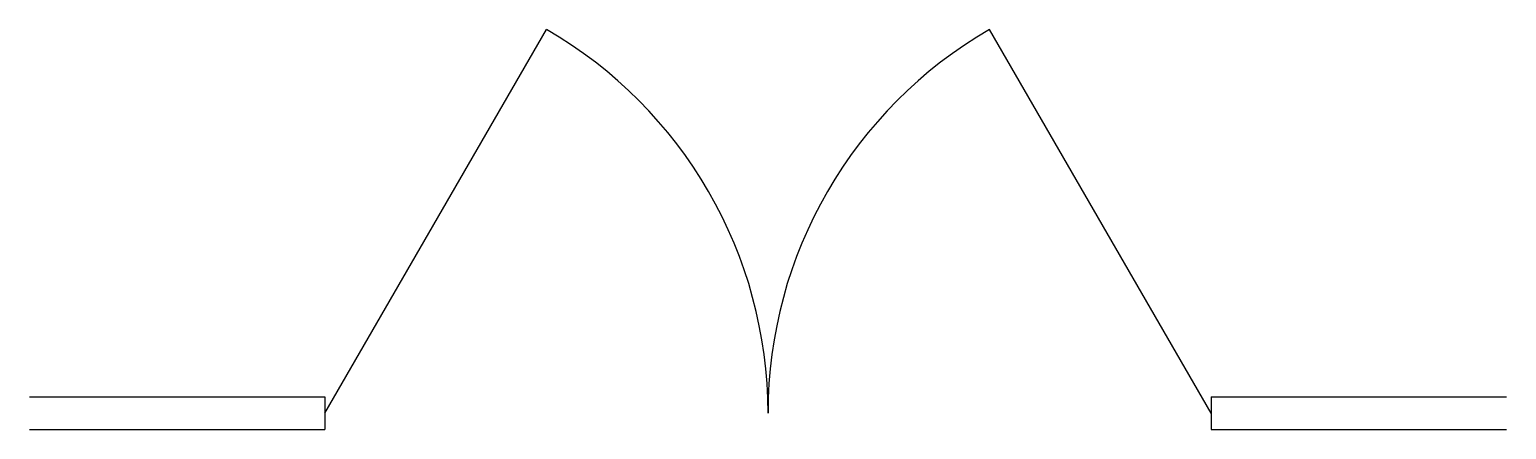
# Model space of a CAD drawing. Extents: x -0.5 to 0.5, y -0.011 to 0.26.
import ezdxf

# ---------------------------------------------------------------- set-up
doc = ezdxf.new("R2010")
doc.units = 0
doc.header["$LTSCALE"] = 1000
doc.header["$MEASUREMENT"] = 0
doc.layers.get('0').update_dxf_attribs({"linetype": 'CONTINUOUS'})

msp = doc.modelspace()

# ---------------------------------------------------------------- linework, layer by layer
for p, q in [((-0.3, 0), (-0.15, 0.25981)), ((0.3, 0), (0.15, 0.25981)), ((-0.5, 0.01111), (-0.3, 0.01111)), ((-0.3, 0.01111), (-0.3, -0.01111)), ((0.3, 0.01111), (0.5, 0.01111)), ((0.3, 0.01111), (0.3, -0.01111)), ((-0.5, -0.01111), (-0.3, -0.01111)), ((0.3, -0.01111), (0.5, -0.01111))]:
    msp.add_line(p, q)
for centre, start, end in [((-0.3, 0), 0, 60), ((0.3, 0), 120, 180)]:
    msp.add_arc(centre, 0.3, start, end)

doc.saveas('drawing.dxf')
